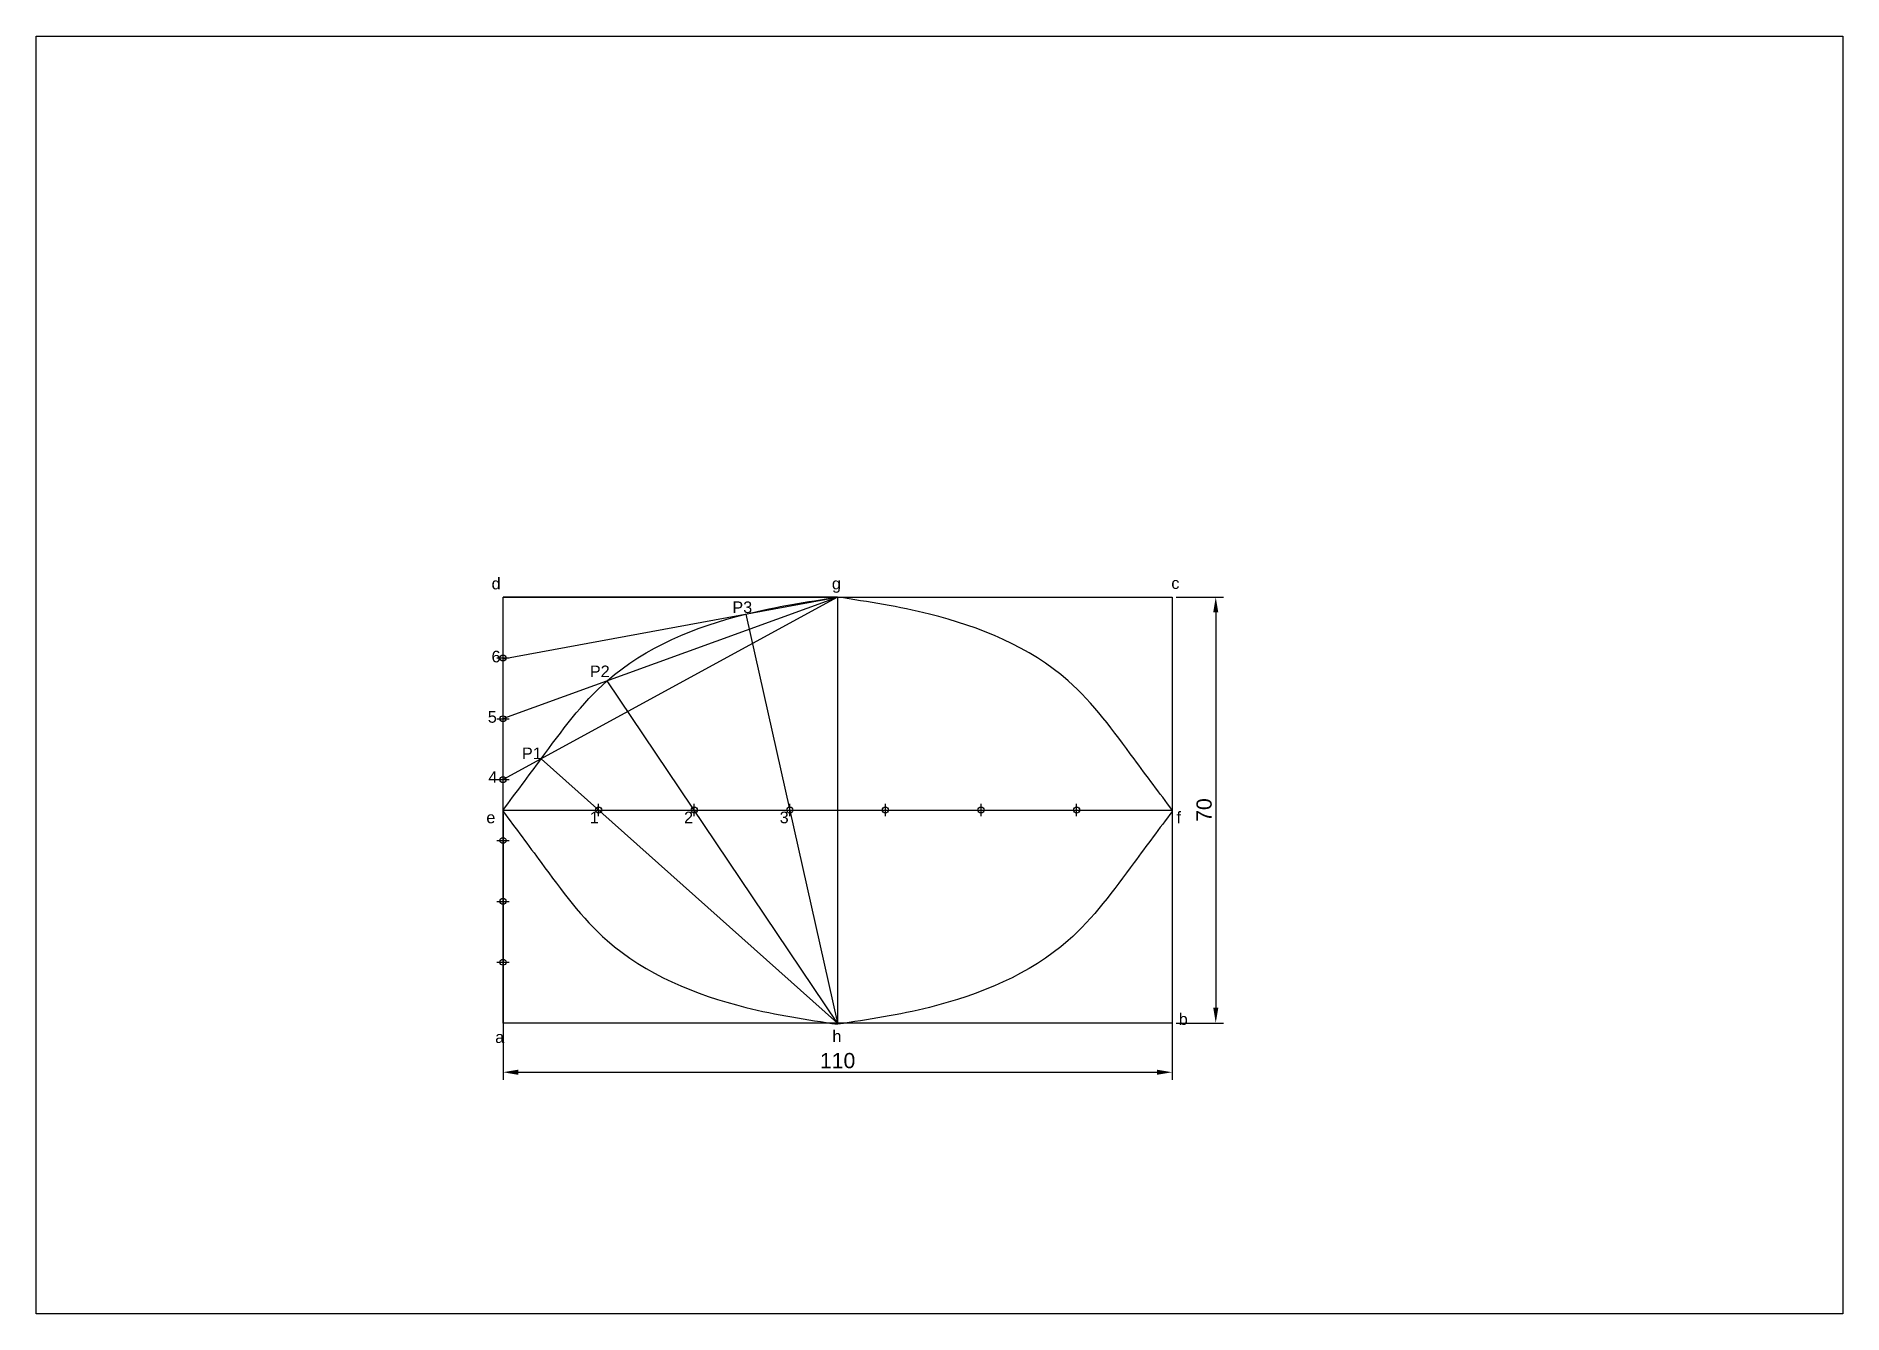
# Model space of a CAD drawing. Header units: millimetres. Extents: x 0 to 297, y 0 to 210.
import ezdxf

# ---------------------------------------------------------------- set-up
doc = ezdxf.new("R2010")
doc.units = ezdxf.units.MM
doc.header["$PDMODE"] = 34
doc.header["$PDSIZE"] = -2.5
doc.styles.get("Standard").update_dxf_attribs({"font": 'arial.ttf'})
doc.dimstyles.new('ISO-25', dxfattribs={"dimtxt": 2.5, "dimasz": 2.5, "dimexe": 1.25, "dimexo": 0.625, "dimtad": 1, "dimtxsty": 'Standard', "dimcen": 2.5, "dimadec": 0, "dimazin": 0, "dimtfac": 1, "dimtmove": 0, "dimatfit": 3, "dimfxl": 1, "dimarcsym": 0})

# ---------------------------------------------------------------- blocks, each defined once
blk = doc.blocks.new('*D2')
at = {"color": 0, "lineweight": -2, "transparency": 16777216}
for p, q in [((76.75, 82.18), (76.75, 38.46)), ((186.75, 82.18), (186.75, 38.46)), ((79.25, 39.71), (184.25, 39.71))]:
    blk.add_line(p, q, dxfattribs=at)
at = {"color": 0, "transparency": 16777216}
for points in [[(79.25, 40.13), (79.25, 39.29), (76.75, 39.71)], [(184.25, 40.13), (184.25, 39.29), (186.75, 39.71)]]:
    blk.add_solid(points, dxfattribs=at)
at = {"layer": 'Defpoints', "color": 0, "transparency": 16777216}
for p in [(76.75, 82.8), (186.75, 82.8), (186.75, 39.71)]:
    blk.add_point(p, dxfattribs=at)
at = {"color": 0, "transparency": 16777216, "insert": (131.75, 41.61), "char_height": 2.5, "attachment_point": 5}
blk.add_mtext('110', dxfattribs=at)
blk = doc.blocks.new('*D3')
at = {"color": 0, "lineweight": -2, "transparency": 16777216}
for p, q in [((187.38, 117.8), (195.16, 117.8)), ((193.91, 115.3), (193.91, 50.3)), ((187.38, 47.8), (195.16, 47.8))]:
    blk.add_line(p, q, dxfattribs=at)
at = {"color": 0, "transparency": 16777216}
for points in [[(193.5, 115.3), (194.33, 115.3), (193.91, 117.8)], [(193.5, 50.3), (194.33, 50.3), (193.91, 47.8)]]:
    blk.add_solid(points, dxfattribs=at)
at = {"layer": 'Defpoints', "color": 0, "transparency": 16777216}
for p in [(186.75, 117.8), (186.75, 47.8), (193.91, 47.8)]:
    blk.add_point(p, dxfattribs=at)
at = {"color": 0, "transparency": 16777216, "insert": (192.01, 82.8), "char_height": 2.5, "attachment_point": 5, "rotation": 90}
blk.add_mtext('70', dxfattribs=at)

msp = doc.modelspace()

# ---------------------------------------------------------------- linework, layer by layer
for p, q in [((76.698, 107.677), (131.754, 117.8)), ((76.754, 117.8), (186.754, 117.8)), ((76.754, 47.8), (76.754, 117.8)), ((131.754, 117.8), (76.754, 117.8)), ((131.754, 117.8), (76.754, 117.8)), ((131.754, 117.8), (76.754, 117.8)), ((131.754, 117.8), (76.754, 117.8)), ((131.754, 117.8), (76.754, 117.8)), ((131.754, 117.8), (76.758, 87.805)), ((76.883, 97.884), (131.754, 117.8)), ((131.754, 117.8), (131.754, 47.8)), ((186.754, 117.8), (186.754, 47.8)), ((116.657, 115.024), (131.754, 47.8)), ((131.754, 47.8), (93.871, 104.05)), ((83.021, 91.221), (131.754, 47.8)), ((76.754, 82.8), (186.754, 82.8)), ((186.754, 47.8), (76.754, 47.8))]:
    msp.add_line(p, q)
msp.add_lwpolyline([(0, 0), (0, 210), (297, 210), (297, 0), (0, 0)], close=True)
for points in [[(76.754, 82.8), (83.021, 91.22), (93.872, 104.049), (116.658, 115.014), (131.754, 117.8)], [(186.754, 82.8), (180.487, 91.22), (169.635, 104.049), (146.85, 115.014), (131.754, 117.8)], [(76.754, 82.591), (83.021, 74.171), (93.872, 61.343), (116.658, 50.377), (131.754, 47.591)], [(186.754, 82.591), (180.487, 74.171), (169.635, 61.343), (146.85, 50.377), (131.754, 47.591)]]:
    msp.add_spline(points, degree=3)
for p in [(76.754, 107.8), (76.754, 97.8), (76.754, 87.8), (92.468, 82.8), (108.182, 82.8), (123.897, 82.8), (139.611, 82.8), (155.325, 82.8), (171.039, 82.8), (76.754, 77.8), (76.754, 67.8), (76.754, 57.8)]:
    msp.add_point(p)

# ---------------------------------------------------------------- texts
for s, height, p in [('d', 1.905, (74.872, 119.075)), ('g', 1.905, (130.816, 119.075)), ('c', 1.905, (186.609, 119.147)), ('P3', 1.9047, (114.458, 115.181)), ('6', 1.905, (74.86, 107.079)), ('P2', 1.9047, (91.028, 104.649)), ('5', 1.905, (74.251, 97.156)), ('P1', 1.9047, (79.867, 91.168)), ('4', 1.905, (74.345, 87.279)), ('e', 1.905, (74.008, 80.636)), ('1', 1.905, (91.028, 80.636)), ('2', 1.905, (106.512, 80.636)), ('3', 1.905, (122.229, 80.636)), ('f', 1.905, (187.448, 80.636)), ('b', 1.905, (187.832, 47.488)), ('a', 1.905, (75.461, 44.525)), ('h', 1.905, (130.89, 44.676))]:
    msp.add_text(s, height=height).set_placement(p)

# ---------------------------------------------------------------- dimensions: what is measured, and where the dimension line sits
dim = msp.add_linear_dim(base=(193.912, 47.8), p1=(186.754, 117.8), p2=(186.754, 47.8), angle=90, dimstyle='ISO-25')
dim.commit()
dim.dimension.update_dxf_attribs({"geometry": '*D3', "text_midpoint": (192.011, 82.8)})
dim = msp.add_linear_dim(base=(186.754, 39.71), p1=(76.754, 82.8), p2=(186.754, 82.8), dimstyle='ISO-25')
dim.commit()
dim.dimension.update_dxf_attribs({"geometry": '*D2', "text_midpoint": (131.754, 41.611)})

doc.saveas('drawing.dxf')
